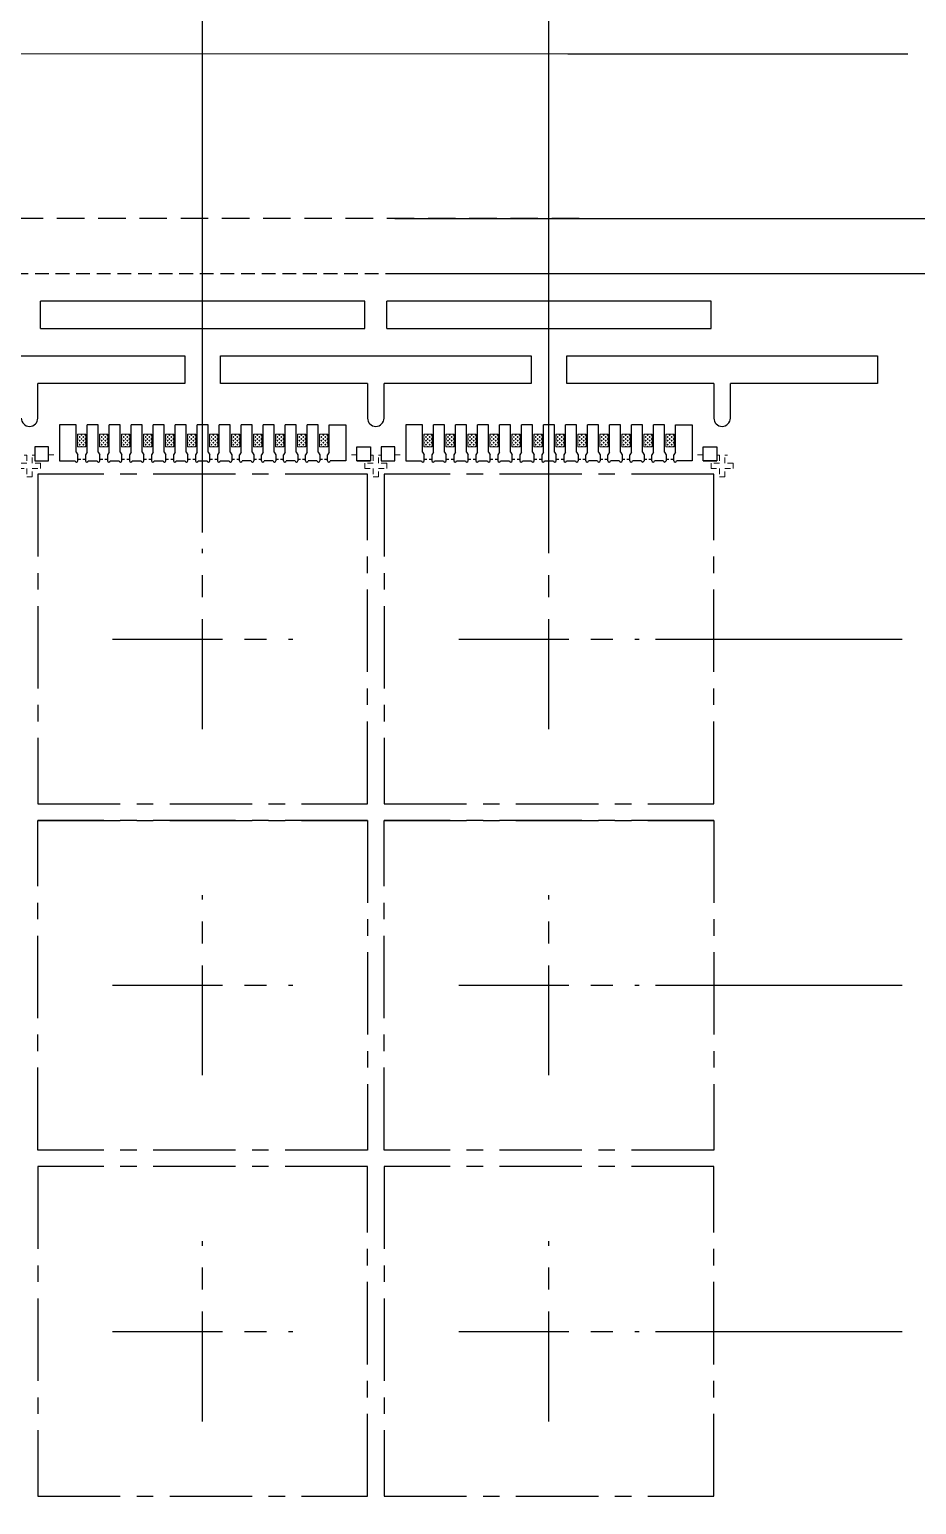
# Model space of a CAD drawing. Header units: inches. Extents: x 5 to 403, y 5 to 265.
# Drawn here: x 143.19 to 159.32, y 195.55 to 222.39 of the extents above; entities that cross this region are included whole.
import ezdxf

# ---------------------------------------------------------------- set-up
doc = ezdxf.new("R2010")
doc.units = ezdxf.units.IN
doc.header["$MEASUREMENT"] = 0
for name, pattern in [('CENTER', [2, 1.25, -0.25, 0.25, -0.25]), ('DASHED', [0.75, 0.5, -0.25]), ('HIDDEN', [0.375, 0.25, -0.125])]:
    doc.linetypes.add(name, pattern=pattern)
for name, color, linetype in [('1D（虚线、T-shape等)', 4, 'Continuous'), ('1（实线、SECTION图示等）', 7, 'Continuous'), ('CEN(中心线)', 1, 'CENTER'), ('DIM(尺寸标注）', 4, 'Continuous'), ('EFFECTIVE AREA（塑封区域）', 4, 'HIDDEN'), ('LFBOT（框架底面线、虚线）', 4, 'HIDDEN'), ('LFTOP（框架正面线、实线）', 7, 'Continuous'), ('PKG LINE（虚线）', 2, 'HIDDEN'), ('PLATING（电镀）', 3, 'Continuous'), ('Tape(胶带、实线）', 4, 'Continuous')]:
    doc.layers.add(name, color=color, linetype=linetype)

msp = doc.modelspace()

# ---------------------------------------------------------------- hatches: boundary and pattern name
at = {"layer": 'PLATING（电镀）', "linetype": 'ByBlock', "lineweight": 5}
h = msp.add_hatch(dxfattribs=at)
h.set_pattern_fill('CROSS', color=3, scale=0.05)
h.set_pattern_definition([(315, (-80.73546, 438.253304), (-0.035355339, -0.035355339), [0.025, -0.025]), (225, (-80.717783, 438.253304), (-0.035355339, 0.035355339), [0.025, -0.025])])
h.paths.add_polyline_path([(144.06232, 214.79804), (144.06232, 215.02304), (144.21232, 215.02304), (144.21232, 214.79804)])
h = msp.add_hatch(dxfattribs=at)
h.set_pattern_fill('CROSS', color=3, scale=0.05)
h.set_pattern_definition([(315, (-80.33546, 438.253304), (-0.035355339, -0.035355339), [0.025, -0.025]), (225, (-80.317783, 438.253304), (-0.035355339, 0.035355339), [0.025, -0.025])])
h.paths.add_polyline_path([(144.46232, 214.79804), (144.46232, 215.02304), (144.61232, 215.02304), (144.61232, 214.79804)])
h = msp.add_hatch(dxfattribs=at)
h.set_pattern_fill('CROSS', color=3, scale=0.05)
h.set_pattern_definition([(315, (-79.93546, 438.253304), (-0.035355339, -0.035355339), [0.025, -0.025]), (225, (-79.917783, 438.253304), (-0.035355339, 0.035355339), [0.025, -0.025])])
h.paths.add_polyline_path([(144.86232, 214.79804), (144.86232, 215.02304), (145.01232, 215.02304), (145.01232, 214.79804)])
h = msp.add_hatch(dxfattribs=at)
h.set_pattern_fill('CROSS', color=3, scale=0.05)
h.set_pattern_definition([(315, (-79.53546, 438.253304), (-0.035355339, -0.035355339), [0.025, -0.025]), (225, (-79.517783, 438.253304), (-0.035355339, 0.035355339), [0.025, -0.025])])
h.paths.add_polyline_path([(145.26232, 214.79804), (145.26232, 215.02304), (145.41232, 215.02304), (145.41232, 214.79804)])
h = msp.add_hatch(dxfattribs=at)
h.set_pattern_fill('CROSS', color=3, scale=0.05)
h.set_pattern_definition([(315, (-79.13546, 438.253304), (-0.035355339, -0.035355339), [0.025, -0.025]), (225, (-79.117783, 438.253304), (-0.035355339, 0.035355339), [0.025, -0.025])])
h.paths.add_polyline_path([(145.66232, 214.79804), (145.66232, 215.02304), (145.81232, 215.02304), (145.81232, 214.79804)])
h = msp.add_hatch(dxfattribs=at)
h.set_pattern_fill('CROSS', color=3, scale=0.05)
h.set_pattern_definition([(315, (-78.73546, 438.253304), (-0.035355339, -0.035355339), [0.025, -0.025]), (225, (-78.717783, 438.253304), (-0.035355339, 0.035355339), [0.025, -0.025])])
h.paths.add_polyline_path([(146.06232, 214.79804), (146.06232, 215.02304), (146.21232, 215.02304), (146.21232, 214.79804)])
h = msp.add_hatch(dxfattribs=at)
h.set_pattern_fill('CROSS', color=3, scale=0.05)
h.set_pattern_definition([(315, (-78.33546, 438.253304), (-0.035355339, -0.035355339), [0.025, -0.025]), (225, (-78.317783, 438.253304), (-0.035355339, 0.035355339), [0.025, -0.025])])
h.paths.add_polyline_path([(146.46232, 214.79804), (146.46232, 215.02304), (146.61232, 215.02304), (146.61232, 214.79804)])
h = msp.add_hatch(dxfattribs=at)
h.set_pattern_fill('CROSS', color=3, scale=0.05)
h.set_pattern_definition([(315, (-77.93546, 438.253304), (-0.035355339, -0.035355339), [0.025, -0.025]), (225, (-77.917783, 438.253304), (-0.035355339, 0.035355339), [0.025, -0.025])])
h.paths.add_polyline_path([(146.86232, 214.79804), (146.86232, 215.02304), (147.01232, 215.02304), (147.01232, 214.79804)])
h = msp.add_hatch(dxfattribs=at)
h.set_pattern_fill('CROSS', color=3, scale=0.05)
h.set_pattern_definition([(315, (-77.53546, 438.253304), (-0.035355339, -0.035355339), [0.025, -0.025]), (225, (-77.517783, 438.253304), (-0.035355339, 0.035355339), [0.025, -0.025])])
h.paths.add_polyline_path([(147.26232, 214.79804), (147.26232, 215.02304), (147.41232, 215.02304), (147.41232, 214.79804)])
h = msp.add_hatch(dxfattribs=at)
h.set_pattern_fill('CROSS', color=3, scale=0.05)
h.set_pattern_definition([(315, (-77.13546, 438.253304), (-0.035355339, -0.035355339), [0.025, -0.025]), (225, (-77.117783, 438.253304), (-0.035355339, 0.035355339), [0.025, -0.025])])
h.paths.add_polyline_path([(147.66232, 214.79804), (147.66232, 215.02304), (147.81232, 215.02304), (147.81232, 214.79804)])
h = msp.add_hatch(dxfattribs=at)
h.set_pattern_fill('CROSS', color=3, scale=0.05)
h.set_pattern_definition([(315, (-76.73546, 438.253304), (-0.035355339, -0.035355339), [0.025, -0.025]), (225, (-76.717783, 438.253304), (-0.035355339, 0.035355339), [0.025, -0.025])])
h.paths.add_polyline_path([(148.06232, 214.79804), (148.06232, 215.02304), (148.21232, 215.02304), (148.21232, 214.79804)])
h = msp.add_hatch(dxfattribs=at)
h.set_pattern_fill('CROSS', color=3, scale=0.05)
h.set_pattern_definition([(315, (-76.33546, 438.253304), (-0.035355339, -0.035355339), [0.025, -0.025]), (225, (-76.317783, 438.253304), (-0.035355339, 0.035355339), [0.025, -0.025])])
h.paths.add_polyline_path([(148.46232, 214.79804), (148.46232, 215.02304), (148.61232, 215.02304), (148.61232, 214.79804)])
h = msp.add_hatch(dxfattribs=at)
h.set_pattern_fill('CROSS', color=3, scale=0.05)
h.set_pattern_definition([(315, (-74.43546, 438.253304), (-0.035355339, -0.035355339), [0.025, -0.025]), (225, (-74.417783, 438.253304), (-0.035355339, 0.035355339), [0.025, -0.025])])
h.paths.add_polyline_path([(150.36232, 214.79804), (150.36232, 215.02304), (150.51232, 215.02304), (150.51232, 214.79804)])
h = msp.add_hatch(dxfattribs=at)
h.set_pattern_fill('CROSS', color=3, scale=0.05)
h.set_pattern_definition([(315, (-74.03546, 438.253304), (-0.035355339, -0.035355339), [0.025, -0.025]), (225, (-74.017783, 438.253304), (-0.035355339, 0.035355339), [0.025, -0.025])])
h.paths.add_polyline_path([(150.76232, 214.79804), (150.76232, 215.02304), (150.91232, 215.02304), (150.91232, 214.79804)])
h = msp.add_hatch(dxfattribs=at)
h.set_pattern_fill('CROSS', color=3, scale=0.05)
h.set_pattern_definition([(315, (-73.63546, 438.253304), (-0.035355339, -0.035355339), [0.025, -0.025]), (225, (-73.617783, 438.253304), (-0.035355339, 0.035355339), [0.025, -0.025])])
h.paths.add_polyline_path([(151.16232, 214.79804), (151.16232, 215.02304), (151.31232, 215.02304), (151.31232, 214.79804)])
h = msp.add_hatch(dxfattribs=at)
h.set_pattern_fill('CROSS', color=3, scale=0.05)
h.set_pattern_definition([(315, (-73.23546, 438.253304), (-0.035355339, -0.035355339), [0.025, -0.025]), (225, (-73.217783, 438.253304), (-0.035355339, 0.035355339), [0.025, -0.025])])
h.paths.add_polyline_path([(151.56232, 214.79804), (151.56232, 215.02304), (151.71232, 215.02304), (151.71232, 214.79804)])
h = msp.add_hatch(dxfattribs=at)
h.set_pattern_fill('CROSS', color=3, scale=0.05)
h.set_pattern_definition([(315, (-72.83546, 438.253304), (-0.035355339, -0.035355339), [0.025, -0.025]), (225, (-72.817783, 438.253304), (-0.035355339, 0.035355339), [0.025, -0.025])])
h.paths.add_polyline_path([(151.96232, 214.79804), (151.96232, 215.02304), (152.11232, 215.02304), (152.11232, 214.79804)])
h = msp.add_hatch(dxfattribs=at)
h.set_pattern_fill('CROSS', color=3, scale=0.05)
h.set_pattern_definition([(315, (-72.43546, 438.253304), (-0.035355339, -0.035355339), [0.025, -0.025]), (225, (-72.417783, 438.253304), (-0.035355339, 0.035355339), [0.025, -0.025])])
h.paths.add_polyline_path([(152.36232, 214.79804), (152.36232, 215.02304), (152.51232, 215.02304), (152.51232, 214.79804)])
h = msp.add_hatch(dxfattribs=at)
h.set_pattern_fill('CROSS', color=3, scale=0.05)
h.set_pattern_definition([(315, (-72.03546, 438.253304), (-0.035355339, -0.035355339), [0.025, -0.025]), (225, (-72.017783, 438.253304), (-0.035355339, 0.035355339), [0.025, -0.025])])
h.paths.add_polyline_path([(152.76232, 214.79804), (152.76232, 215.02304), (152.91232, 215.02304), (152.91232, 214.79804)])
h = msp.add_hatch(dxfattribs=at)
h.set_pattern_fill('CROSS', color=3, scale=0.05)
h.set_pattern_definition([(315, (-71.63546, 438.253304), (-0.035355339, -0.035355339), [0.025, -0.025]), (225, (-71.617783, 438.253304), (-0.035355339, 0.035355339), [0.025, -0.025])])
h.paths.add_polyline_path([(153.16232, 214.79804), (153.16232, 215.02304), (153.31232, 215.02304), (153.31232, 214.79804)])
h = msp.add_hatch(dxfattribs=at)
h.set_pattern_fill('CROSS', color=3, scale=0.05)
h.set_pattern_definition([(315, (-71.23546, 438.253304), (-0.035355339, -0.035355339), [0.025, -0.025]), (225, (-71.217783, 438.253304), (-0.035355339, 0.035355339), [0.025, -0.025])])
h.paths.add_polyline_path([(153.56232, 214.79804), (153.56232, 215.02304), (153.71232, 215.02304), (153.71232, 214.79804)])
h = msp.add_hatch(dxfattribs=at)
h.set_pattern_fill('CROSS', color=3, scale=0.05)
h.set_pattern_definition([(315, (-70.83546, 438.253304), (-0.035355339, -0.035355339), [0.025, -0.025]), (225, (-70.817783, 438.253304), (-0.035355339, 0.035355339), [0.025, -0.025])])
h.paths.add_polyline_path([(153.96232, 214.79804), (153.96232, 215.02304), (154.11232, 215.02304), (154.11232, 214.79804)])
h = msp.add_hatch(dxfattribs=at)
h.set_pattern_fill('CROSS', color=3, scale=0.05)
h.set_pattern_definition([(315, (-70.43546, 438.253304), (-0.035355339, -0.035355339), [0.025, -0.025]), (225, (-70.417783, 438.253304), (-0.035355339, 0.035355339), [0.025, -0.025])])
h.paths.add_polyline_path([(154.36232, 214.79804), (154.36232, 215.02304), (154.51232, 215.02304), (154.51232, 214.79804)])
h = msp.add_hatch(dxfattribs=at)
h.set_pattern_fill('CROSS', color=3, scale=0.05)
h.set_pattern_definition([(315, (-70.03546, 438.253304), (-0.035355339, -0.035355339), [0.025, -0.025]), (225, (-70.017783, 438.253304), (-0.035355339, 0.035355339), [0.025, -0.025])])
h.paths.add_polyline_path([(154.76232, 214.79804), (154.76232, 215.02304), (154.91232, 215.02304), (154.91232, 214.79804)])

# ---------------------------------------------------------------- linework, layer by layer
at = {"layer": '1D（虚线、T-shape等)', "linetype": 'HIDDEN', "lineweight": 0, "ltscale": 0.25}
for p, q in [((143.53232, 214.64804, 0.1444), (143.73232, 214.64804, 0.1444)), ((149.14232, 214.64804, 0.1444), (148.94232, 214.64804, 0.1444)), ((149.83232, 214.64804, 0.1444), (150.03232, 214.64804, 0.1444)), ((155.44232, 214.64804, 0.1444), (155.24232, 214.64804, 0.1444))]:
    msp.add_line(p, q, dxfattribs=at)
at = {"layer": '1D（虚线、T-shape等)', "linetype": 'HIDDEN', "lineweight": 0, "ltscale": 0.25, "elevation": 0.1444}
for points in [[(143.09232, 214.64304), (143.13732, 214.64304), (143.13732, 214.49804), (142.98732, 214.49804), (142.98732, 214.39804), (143.13732, 214.39804), (143.13732, 214.24804), (143.23732, 214.24804), (143.23732, 214.39804), (143.38732, 214.39804), (143.38732, 214.49804), (143.23732, 214.49804), (143.23732, 214.64304), (143.28232, 214.64304)], [(149.39232, 214.64304), (149.43732, 214.64304), (149.43732, 214.49804), (149.28732, 214.49804), (149.28732, 214.39804), (149.43732, 214.39804), (149.43732, 214.24804), (149.53732, 214.24804), (149.53732, 214.39804), (149.68732, 214.39804), (149.68732, 214.49804), (149.53732, 214.49804), (149.53732, 214.64304), (149.58232, 214.64304)], [(155.69232, 214.64304), (155.73732, 214.64304), (155.73732, 214.49804), (155.58732, 214.49804), (155.58732, 214.39804), (155.73732, 214.39804), (155.73732, 214.24804), (155.83732, 214.24804), (155.83732, 214.39804), (155.98732, 214.39804), (155.98732, 214.49804), (155.83732, 214.49804), (155.83732, 214.64304), (155.88232, 214.64304)]]:
    msp.add_lwpolyline(points, dxfattribs=at)
at = {"layer": '1（实线、SECTION图示等）'}
for p, q in [((149.28732, 217.44804, 0.1444), (143.38732, 217.44804, 0.1444)), ((143.38732, 216.94804, 0.1444), (143.38732, 217.44804, 0.1444)), ((149.28732, 216.94804, 0.1444), (149.28732, 217.44804, 0.1444)), ((155.58732, 217.44804, 0.1444), (149.68732, 217.44804, 0.1444)), ((149.68732, 216.94804, 0.1444), (149.68732, 217.44804, 0.1444)), ((155.58732, 216.94804, 0.1444), (155.58732, 217.44804, 0.1444)), ((143.38732, 216.94804, 0.1444), (149.28732, 216.94804, 0.1444)), ((149.68732, 216.94804, 0.1444), (155.58732, 216.94804, 0.1444))]:
    msp.add_line(p, q, dxfattribs=at)
at = {"layer": '1（实线、SECTION图示等）', "ltscale": 10}
for p, q in [((140.36232, 216.44804, 0.1444), (146.01232, 216.44804, 0.1444)), ((146.01232, 216.44804, 0.1444), (146.01232, 215.94804, 0.1444)), ((146.66232, 215.94804, 0.1444), (146.66232, 216.44804, 0.1444)), ((146.66232, 216.44804, 0.1444), (152.31232, 216.44804, 0.1444)), ((152.31232, 216.44804, 0.1444), (152.31232, 215.94804, 0.1444)), ((152.96232, 215.94804, 0.1444), (152.96232, 216.44804, 0.1444)), ((152.96232, 216.44804, 0.1444), (158.61232, 216.44804, 0.1444)), ((158.61232, 216.44804, 0.1444), (158.61232, 215.94804, 0.1444)), ((146.01232, 215.94804, 0.1444), (143.33732, 215.94804, 0.1444)), ((143.33732, 215.31804, 0.1444), (143.33732, 215.94804, 0.1444)), ((149.33732, 215.94804, 0.1444), (146.66232, 215.94804, 0.1444)), ((149.33732, 215.94804, 0.1444), (149.33732, 215.31804, 0.1444)), ((152.31232, 215.94804, 0.1444), (149.63732, 215.94804, 0.1444)), ((149.63732, 215.31804, 0.1444), (149.63732, 215.94804, 0.1444)), ((155.63732, 215.94804, 0.1444), (152.96232, 215.94804, 0.1444)), ((155.63732, 215.94804, 0.1444), (155.63732, 215.31804, 0.1444)), ((158.61232, 215.94804, 0.1444), (155.93732, 215.94804, 0.1444)), ((155.93732, 215.31804, 0.1444), (155.93732, 215.94804, 0.1444))]:
    msp.add_line(p, q, dxfattribs=at)
at = {"layer": '1（实线、SECTION图示等）', "color": 0, "lineweight": 0, "elevation": 0.1444}
msp.add_lwpolyline([(156.68733, 143.94804), (74.53732, 143.94804), (73.53732, 144.94804), (73.53732, 155.44804), (74.13732, 155.44804, 0.41421356), (74.53732, 155.84804), (74.53732, 175.04804, 0.41421356), (74.13732, 175.44804), (73.53732, 175.44804), (73.53732, 190.44804), (74.13732, 190.44804, 0.41421356), (74.53732, 190.84804), (74.53732, 210.04804, 0.41421356), (74.13732, 210.44804), (73.53732, 210.44804), (73.53732, 220.94804), (74.53732, 221.94804), (156.68733, 221.94804)], format="xyb", dxfattribs=at)
at = {"layer": '1（实线、SECTION图示等）', "ltscale": 10}
for centre in [(143.18732, 215.31804, 0.1444), (149.48732, 215.31804, 0.1444), (155.78732, 215.31804, 0.1444)]:
    msp.add_arc(centre, 0.15, 180, 0, dxfattribs=at)
at = {"layer": 'CEN(中心线)', "linetype": 'CENTER', "ltscale": 1.6}
for p, q in [((146.33732, 209.65807, 0.1444), (146.33732, 212.938, 0.1444)), ((152.63732, 209.65807, 0.1444), (152.63732, 212.938, 0.1444)), ((144.69736, 211.29804, 0.1444), (147.97729, 211.29804, 0.1444)), ((150.99736, 211.29804, 0.1444), (154.27729, 211.29804, 0.1444)), ((146.33732, 203.35807, 0.1444), (146.33732, 206.638, 0.1444)), ((152.63732, 203.35807, 0.1444), (152.63732, 206.638, 0.1444)), ((144.69736, 204.99804, 0.1444), (147.97729, 204.99804, 0.1444)), ((150.99736, 204.99804, 0.1444), (154.27729, 204.99804, 0.1444)), ((146.33732, 197.05807, 0.1444), (146.33732, 200.338, 0.1444)), ((152.63732, 197.05807, 0.1444), (152.63732, 200.338, 0.1444)), ((144.69736, 198.69804, 0.1444), (147.97729, 198.69804, 0.1444)), ((150.99736, 198.69804, 0.1444), (154.27729, 198.69804, 0.1444))]:
    msp.add_line(p, q, dxfattribs=at)
at = {"layer": 'DIM(尺寸标注）'}
for p, q in [((146.33732, 213.238, 0.1444), (146.33732, 227.86545, 0.1444)), ((152.63732, 212.938, 0.1444), (152.63732, 227.86545, 0.1444)), ((152.98232, 221.94804, 0.1444), (159.16425, 221.94804, 0.1444)), ((149.83232, 218.94804, 0.1444), (173.16897, 218.94804, 0.1444)), ((149.83232, 217.94804, 0.1444), (168.66364, 217.94804, 0.1444)), ((154.57729, 211.29804, 0.1444), (159.06184, 211.29804, 0.1444)), ((154.57729, 204.99804, 0.1444), (159.06184, 204.99804, 0.1444)), ((154.57729, 198.69804, 0.1444), (159.06184, 198.69804, 0.1444))]:
    msp.add_line(p, q, dxfattribs=at)
at = {"layer": 'EFFECTIVE AREA（塑封区域）', "color": 1}
msp.add_line((78.03732, 217.94804, 0.1444), (150.03732, 217.94804, 0.1444), dxfattribs=at)
at = {"layer": 'LFBOT（框架底面线、虚线）', "linetype": 'HIDDEN', "ltscale": 0.2, "elevation": 0.1444}
for points in [[(144.06732, 214.56804), (144.11832, 214.56804)], [(144.15632, 214.56804), (144.20732, 214.56804)], [(144.46732, 214.56804), (144.51832, 214.56804)], [(144.55632, 214.56804), (144.60732, 214.56804)], [(144.86732, 214.56804), (144.91832, 214.56804)], [(144.95632, 214.56804), (145.00732, 214.56804)], [(145.26732, 214.56804), (145.31832, 214.56804)], [(145.35632, 214.56804), (145.40732, 214.56804)], [(145.66732, 214.56804), (145.71832, 214.56804)], [(145.75632, 214.56804), (145.80732, 214.56804)], [(146.06732, 214.56804), (146.11832, 214.56804)], [(146.15632, 214.56804), (146.20732, 214.56804)], [(146.46732, 214.56804), (146.51832, 214.56804)], [(146.55632, 214.56804), (146.60732, 214.56804)], [(146.86732, 214.56804), (146.91832, 214.56804)], [(146.95632, 214.56804), (147.00732, 214.56804)], [(147.26732, 214.56804), (147.31832, 214.56804)], [(147.35632, 214.56804), (147.40732, 214.56804)], [(147.66732, 214.56804), (147.71832, 214.56804)], [(147.75632, 214.56804), (147.80732, 214.56804)], [(148.06732, 214.56804), (148.11832, 214.56804)], [(148.15632, 214.56804), (148.20732, 214.56804)], [(148.46732, 214.56804), (148.51832, 214.56804)], [(148.55632, 214.56804), (148.60732, 214.56804)], [(150.36732, 214.56804), (150.41832, 214.56804)], [(150.45632, 214.56804), (150.50732, 214.56804)], [(150.76732, 214.56804), (150.81832, 214.56804)], [(150.85632, 214.56804), (150.90732, 214.56804)], [(151.16732, 214.56804), (151.21832, 214.56804)], [(151.25632, 214.56804), (151.30732, 214.56804)], [(151.56732, 214.56804), (151.61832, 214.56804)], [(151.65632, 214.56804), (151.70732, 214.56804)], [(151.96732, 214.56804), (152.01832, 214.56804)], [(152.05632, 214.56804), (152.10732, 214.56804)], [(152.36732, 214.56804), (152.41832, 214.56804)], [(152.45632, 214.56804), (152.50732, 214.56804)], [(152.76732, 214.56804), (152.81832, 214.56804)], [(152.85632, 214.56804), (152.90732, 214.56804)], [(153.16732, 214.56804), (153.21832, 214.56804)], [(153.25632, 214.56804), (153.30732, 214.56804)], [(153.56732, 214.56804), (153.61832, 214.56804)], [(153.65632, 214.56804), (153.70732, 214.56804)], [(153.96732, 214.56804), (154.01832, 214.56804)], [(154.05632, 214.56804), (154.10732, 214.56804)], [(154.36732, 214.56804), (154.41832, 214.56804)], [(154.45632, 214.56804), (154.50732, 214.56804)], [(154.76732, 214.56804), (154.81832, 214.56804)], [(154.85632, 214.56804), (154.90732, 214.56804)]]:
    msp.add_lwpolyline(points, dxfattribs=at)
at = {"layer": 'LFTOP（框架正面线、实线）', "color": 7}
for p, q in [((143.73732, 215.19804, 0.1444), (143.73232, 215.19804, 0.1444)), ((143.73232, 215.19804, 0.1444), (143.73232, 214.89804, 0.1444)), ((144.03732, 215.19804, 0.1444), (143.73732, 215.19804, 0.1444)), ((144.03732, 214.69804, 0.1444), (144.03732, 215.19804, 0.1444)), ((144.23732, 214.69804, 0.1444), (144.23732, 215.19804, 0.1444)), ((144.43732, 214.69804, 0.1444), (144.43732, 215.19804, 0.1444)), ((144.63732, 214.69804, 0.1444), (144.63732, 215.19804, 0.1444)), ((144.83732, 214.69804, 0.1444), (144.83732, 215.19804, 0.1444)), ((145.03732, 214.69804, 0.1444), (145.03732, 215.19804, 0.1444)), ((145.23732, 214.69804, 0.1444), (145.23732, 215.19804, 0.1444)), ((145.43732, 214.69804, 0.1444), (145.43732, 215.19804, 0.1444)), ((145.63732, 214.69804, 0.1444), (145.63732, 215.19804, 0.1444)), ((145.83732, 214.69804, 0.1444), (145.83732, 215.19804, 0.1444)), ((146.03732, 214.69804, 0.1444), (146.03732, 215.19804, 0.1444)), ((146.23732, 214.69804, 0.1444), (146.23732, 215.19804, 0.1444)), ((146.43732, 214.69804, 0.1444), (146.43732, 215.19804, 0.1444)), ((146.63732, 214.69804, 0.1444), (146.63732, 215.19804, 0.1444)), ((146.83732, 214.69804, 0.1444), (146.83732, 215.19804, 0.1444)), ((147.03732, 214.69804, 0.1444), (147.03732, 215.19804, 0.1444)), ((147.23732, 214.69804, 0.1444), (147.23732, 215.19804, 0.1444)), ((147.43732, 214.69804, 0.1444), (147.43732, 215.19804, 0.1444)), ((147.63732, 214.69804, 0.1444), (147.63732, 215.19804, 0.1444)), ((147.83732, 214.69804, 0.1444), (147.83732, 215.19804, 0.1444)), ((148.03732, 214.69804, 0.1444), (148.03732, 215.19804, 0.1444)), ((148.23732, 214.69804, 0.1444), (148.23732, 215.19804, 0.1444)), ((148.43732, 214.69804, 0.1444), (148.43732, 215.19804, 0.1444)), ((148.63732, 214.69804, 0.1444), (148.63732, 215.19804, 0.1444)), ((150.03732, 215.19804, 0.1444), (150.03232, 215.19804, 0.1444)), ((150.03232, 215.19804, 0.1444), (150.03232, 214.89804, 0.1444)), ((150.33732, 215.19804, 0.1444), (150.03732, 215.19804, 0.1444)), ((150.33732, 214.69804, 0.1444), (150.33732, 215.19804, 0.1444)), ((150.53732, 214.69804, 0.1444), (150.53732, 215.19804, 0.1444)), ((150.73732, 214.69804, 0.1444), (150.73732, 215.19804, 0.1444)), ((150.93732, 214.69804, 0.1444), (150.93732, 215.19804, 0.1444)), ((151.13732, 214.69804, 0.1444), (151.13732, 215.19804, 0.1444)), ((151.33732, 214.69804, 0.1444), (151.33732, 215.19804, 0.1444)), ((151.53732, 214.69804, 0.1444), (151.53732, 215.19804, 0.1444)), ((151.73732, 214.69804, 0.1444), (151.73732, 215.19804, 0.1444)), ((151.93732, 214.69804, 0.1444), (151.93732, 215.19804, 0.1444)), ((152.13732, 214.69804, 0.1444), (152.13732, 215.19804, 0.1444)), ((152.33732, 214.69804, 0.1444), (152.33732, 215.19804, 0.1444)), ((152.53732, 214.69804, 0.1444), (152.53732, 215.19804, 0.1444)), ((152.73732, 214.69804, 0.1444), (152.73732, 215.19804, 0.1444)), ((152.93732, 214.69804, 0.1444), (152.93732, 215.19804, 0.1444)), ((153.13732, 214.69804, 0.1444), (153.13732, 215.19804, 0.1444)), ((153.33732, 214.69804, 0.1444), (153.33732, 215.19804, 0.1444)), ((153.53732, 214.69804, 0.1444), (153.53732, 215.19804, 0.1444)), ((153.73732, 214.69804, 0.1444), (153.73732, 215.19804, 0.1444)), ((153.93732, 214.69804, 0.1444), (153.93732, 215.19804, 0.1444)), ((154.13732, 214.69804, 0.1444), (154.13732, 215.19804, 0.1444)), ((154.33732, 214.69804, 0.1444), (154.33732, 215.19804, 0.1444)), ((154.53732, 214.69804, 0.1444), (154.53732, 215.19804, 0.1444)), ((154.73732, 214.69804, 0.1444), (154.73732, 215.19804, 0.1444)), ((154.93732, 214.69804, 0.1444), (154.93732, 215.19804, 0.1444)), ((143.73232, 214.89804, 0.1444), (143.73232, 214.54304, 0.1444)), ((150.03232, 214.89804, 0.1444), (150.03232, 214.54304, 0.1444)), ((143.73232, 214.54304, 0.1444), (144.01732, 214.54304, 0.1444)), ((144.03732, 214.69804, 0.1444), (144.06732, 214.64804, 0.1444)), ((144.06732, 214.54304, 0.1444), (144.06732, 214.64804, 0.1444)), ((144.23732, 214.69804, 0.1444), (144.20732, 214.64804, 0.1444)), ((144.20732, 214.64804, 0.1444), (144.20732, 214.54304, 0.1444)), ((144.25732, 214.54304, 0.1444), (144.41732, 214.54304, 0.1444)), ((144.43732, 214.69804, 0.1444), (144.46732, 214.64804, 0.1444)), ((144.46732, 214.54304, 0.1444), (144.46732, 214.64804, 0.1444)), ((144.63732, 214.69804, 0.1444), (144.60732, 214.64804, 0.1444)), ((144.60732, 214.64804, 0.1444), (144.60732, 214.54304, 0.1444)), ((144.65732, 214.54304, 0.1444), (144.81732, 214.54304, 0.1444)), ((144.83732, 214.69804, 0.1444), (144.86732, 214.64804, 0.1444)), ((144.86732, 214.54304, 0.1444), (144.86732, 214.64804, 0.1444)), ((145.03732, 214.69804, 0.1444), (145.00732, 214.64804, 0.1444)), ((145.00732, 214.64804, 0.1444), (145.00732, 214.54304, 0.1444)), ((145.05732, 214.54304, 0.1444), (145.21732, 214.54304, 0.1444)), ((145.23732, 214.69804, 0.1444), (145.26732, 214.64804, 0.1444)), ((145.26732, 214.54304, 0.1444), (145.26732, 214.64804, 0.1444)), ((145.43732, 214.69804, 0.1444), (145.40732, 214.64804, 0.1444)), ((145.40732, 214.64804, 0.1444), (145.40732, 214.54304, 0.1444)), ((145.45732, 214.54304, 0.1444), (145.61732, 214.54304, 0.1444)), ((145.63732, 214.69804, 0.1444), (145.66732, 214.64804, 0.1444)), ((145.66732, 214.54304, 0.1444), (145.66732, 214.64804, 0.1444)), ((145.83732, 214.69804, 0.1444), (145.80732, 214.64804, 0.1444)), ((145.80732, 214.64804, 0.1444), (145.80732, 214.54304, 0.1444)), ((145.85732, 214.54304, 0.1444), (146.01732, 214.54304, 0.1444)), ((146.03732, 214.69804, 0.1444), (146.06732, 214.64804, 0.1444)), ((146.06732, 214.54304, 0.1444), (146.06732, 214.64804, 0.1444)), ((146.23732, 214.69804, 0.1444), (146.20732, 214.64804, 0.1444)), ((146.20732, 214.64804, 0.1444), (146.20732, 214.54304, 0.1444)), ((146.25732, 214.54304, 0.1444), (146.41732, 214.54304, 0.1444)), ((146.43732, 214.69804, 0.1444), (146.46732, 214.64804, 0.1444)), ((146.46732, 214.54304, 0.1444), (146.46732, 214.64804, 0.1444)), ((146.63732, 214.69804, 0.1444), (146.60732, 214.64804, 0.1444)), ((146.60732, 214.64804, 0.1444), (146.60732, 214.54304, 0.1444)), ((146.65732, 214.54304, 0.1444), (146.81732, 214.54304, 0.1444)), ((146.83732, 214.69804, 0.1444), (146.86732, 214.64804, 0.1444)), ((146.86732, 214.64804, 0.1444), (146.86732, 214.54304, 0.1444)), ((147.03732, 214.69804, 0.1444), (147.00732, 214.64804, 0.1444)), ((147.00732, 214.54304, 0.1444), (147.00732, 214.64804, 0.1444)), ((147.21732, 214.54304, 0.1444), (147.05732, 214.54304, 0.1444)), ((147.23732, 214.69804, 0.1444), (147.26732, 214.64804, 0.1444)), ((147.26732, 214.64804, 0.1444), (147.26732, 214.54304, 0.1444)), ((147.43732, 214.69804, 0.1444), (147.40732, 214.64804, 0.1444)), ((147.40732, 214.54304, 0.1444), (147.40732, 214.64804, 0.1444)), ((147.61732, 214.54304, 0.1444), (147.45732, 214.54304, 0.1444)), ((147.63732, 214.69804, 0.1444), (147.66732, 214.64804, 0.1444)), ((147.66732, 214.64804, 0.1444), (147.66732, 214.54304, 0.1444)), ((147.83732, 214.69804, 0.1444), (147.80732, 214.64804, 0.1444)), ((147.80732, 214.54304, 0.1444), (147.80732, 214.64804, 0.1444)), ((148.01732, 214.54304, 0.1444), (147.85732, 214.54304, 0.1444)), ((148.03732, 214.69804, 0.1444), (148.06732, 214.64804, 0.1444)), ((148.06732, 214.64804, 0.1444), (148.06732, 214.54304, 0.1444)), ((148.23732, 214.69804, 0.1444), (148.20732, 214.64804, 0.1444)), ((148.20732, 214.54304, 0.1444), (148.20732, 214.64804, 0.1444)), ((148.41732, 214.54304, 0.1444), (148.25732, 214.54304, 0.1444)), ((148.43732, 214.69804, 0.1444), (148.46732, 214.64804, 0.1444)), ((148.46732, 214.64804, 0.1444), (148.46732, 214.54304, 0.1444)), ((148.63732, 214.69804, 0.1444), (148.60732, 214.64804, 0.1444)), ((148.60732, 214.54304, 0.1444), (148.60732, 214.64804, 0.1444)), ((148.94232, 214.54304, 0.1444), (148.65732, 214.54304, 0.1444)), ((149.14232, 214.54304, 0.1444), (149.39232, 214.54304, 0.1444)), ((150.03232, 214.54304, 0.1444), (150.31732, 214.54304, 0.1444)), ((150.33732, 214.69804, 0.1444), (150.36732, 214.64804, 0.1444)), ((150.36732, 214.54304, 0.1444), (150.36732, 214.64804, 0.1444)), ((150.53732, 214.69804, 0.1444), (150.50732, 214.64804, 0.1444)), ((150.50732, 214.64804, 0.1444), (150.50732, 214.54304, 0.1444)), ((150.55732, 214.54304, 0.1444), (150.71732, 214.54304, 0.1444)), ((150.73732, 214.69804, 0.1444), (150.76732, 214.64804, 0.1444)), ((150.76732, 214.54304, 0.1444), (150.76732, 214.64804, 0.1444)), ((150.93732, 214.69804, 0.1444), (150.90732, 214.64804, 0.1444)), ((150.90732, 214.64804, 0.1444), (150.90732, 214.54304, 0.1444)), ((150.95732, 214.54304, 0.1444), (151.11732, 214.54304, 0.1444)), ((151.13732, 214.69804, 0.1444), (151.16732, 214.64804, 0.1444)), ((151.16732, 214.54304, 0.1444), (151.16732, 214.64804, 0.1444)), ((151.33732, 214.69804, 0.1444), (151.30732, 214.64804, 0.1444)), ((151.30732, 214.64804, 0.1444), (151.30732, 214.54304, 0.1444)), ((151.35732, 214.54304, 0.1444), (151.51732, 214.54304, 0.1444)), ((151.53732, 214.69804, 0.1444), (151.56732, 214.64804, 0.1444)), ((151.56732, 214.54304, 0.1444), (151.56732, 214.64804, 0.1444)), ((151.73732, 214.69804, 0.1444), (151.70732, 214.64804, 0.1444)), ((151.70732, 214.64804, 0.1444), (151.70732, 214.54304, 0.1444)), ((151.75732, 214.54304, 0.1444), (151.91732, 214.54304, 0.1444)), ((151.93732, 214.69804, 0.1444), (151.96732, 214.64804, 0.1444)), ((151.96732, 214.54304, 0.1444), (151.96732, 214.64804, 0.1444)), ((152.13732, 214.69804, 0.1444), (152.10732, 214.64804, 0.1444)), ((152.10732, 214.64804, 0.1444), (152.10732, 214.54304, 0.1444)), ((152.15732, 214.54304, 0.1444), (152.31732, 214.54304, 0.1444)), ((152.33732, 214.69804, 0.1444), (152.36732, 214.64804, 0.1444)), ((152.36732, 214.54304, 0.1444), (152.36732, 214.64804, 0.1444)), ((152.53732, 214.69804, 0.1444), (152.50732, 214.64804, 0.1444)), ((152.50732, 214.64804, 0.1444), (152.50732, 214.54304, 0.1444)), ((152.55732, 214.54304, 0.1444), (152.71732, 214.54304, 0.1444)), ((152.73732, 214.69804, 0.1444), (152.76732, 214.64804, 0.1444)), ((152.76732, 214.54304, 0.1444), (152.76732, 214.64804, 0.1444)), ((152.93732, 214.69804, 0.1444), (152.90732, 214.64804, 0.1444)), ((152.90732, 214.64804, 0.1444), (152.90732, 214.54304, 0.1444)), ((152.95732, 214.54304, 0.1444), (153.11732, 214.54304, 0.1444)), ((153.13732, 214.69804, 0.1444), (153.16732, 214.64804, 0.1444)), ((153.16732, 214.64804, 0.1444), (153.16732, 214.54304, 0.1444)), ((153.33732, 214.69804, 0.1444), (153.30732, 214.64804, 0.1444)), ((153.30732, 214.54304, 0.1444), (153.30732, 214.64804, 0.1444)), ((153.51732, 214.54304, 0.1444), (153.35732, 214.54304, 0.1444)), ((153.53732, 214.69804, 0.1444), (153.56732, 214.64804, 0.1444)), ((153.56732, 214.64804, 0.1444), (153.56732, 214.54304, 0.1444)), ((153.73732, 214.69804, 0.1444), (153.70732, 214.64804, 0.1444)), ((153.70732, 214.54304, 0.1444), (153.70732, 214.64804, 0.1444)), ((153.91732, 214.54304, 0.1444), (153.75732, 214.54304, 0.1444)), ((153.93732, 214.69804, 0.1444), (153.96732, 214.64804, 0.1444)), ((153.96732, 214.64804, 0.1444), (153.96732, 214.54304, 0.1444)), ((154.13732, 214.69804, 0.1444), (154.10732, 214.64804, 0.1444)), ((154.10732, 214.54304, 0.1444), (154.10732, 214.64804, 0.1444)), ((154.31732, 214.54304, 0.1444), (154.15732, 214.54304, 0.1444)), ((154.33732, 214.69804, 0.1444), (154.36732, 214.64804, 0.1444)), ((154.36732, 214.64804, 0.1444), (154.36732, 214.54304, 0.1444)), ((154.53732, 214.69804, 0.1444), (154.50732, 214.64804, 0.1444)), ((154.50732, 214.54304, 0.1444), (154.50732, 214.64804, 0.1444)), ((154.71732, 214.54304, 0.1444), (154.55732, 214.54304, 0.1444)), ((154.73732, 214.69804, 0.1444), (154.76732, 214.64804, 0.1444)), ((154.76732, 214.64804, 0.1444), (154.76732, 214.54304, 0.1444)), ((154.93732, 214.69804, 0.1444), (154.90732, 214.64804, 0.1444)), ((154.90732, 214.54304, 0.1444), (154.90732, 214.64804, 0.1444)), ((155.24232, 214.54304, 0.1444), (154.95732, 214.54304, 0.1444)), ((155.44232, 214.54304, 0.1444), (155.69232, 214.54304, 0.1444))]:
    msp.add_line(p, q, dxfattribs=at)
at = {"layer": 'LFTOP（框架正面线、实线）'}
for p, q in [((144.43732, 215.19804, 0.1444), (144.23732, 215.19804, 0.1444)), ((144.83732, 215.19804, 0.1444), (144.63732, 215.19804, 0.1444)), ((145.23732, 215.19804, 0.1444), (145.03732, 215.19804, 0.1444)), ((145.63732, 215.19804, 0.1444), (145.43732, 215.19804, 0.1444)), ((146.03732, 215.19804, 0.1444), (145.83732, 215.19804, 0.1444)), ((146.43732, 215.19804, 0.1444), (146.23732, 215.19804, 0.1444)), ((146.83732, 215.19804, 0.1444), (146.63732, 215.19804, 0.1444)), ((147.23732, 215.19804, 0.1444), (147.03732, 215.19804, 0.1444)), ((147.63732, 215.19804, 0.1444), (147.43732, 215.19804, 0.1444)), ((148.03732, 215.19804, 0.1444), (147.83732, 215.19804, 0.1444)), ((148.43732, 215.19804, 0.1444), (148.23732, 215.19804, 0.1444)), ((150.73732, 215.19804, 0.1444), (150.53732, 215.19804, 0.1444)), ((151.13732, 215.19804, 0.1444), (150.93732, 215.19804, 0.1444)), ((151.53732, 215.19804, 0.1444), (151.33732, 215.19804, 0.1444)), ((151.93732, 215.19804, 0.1444), (151.73732, 215.19804, 0.1444)), ((152.33732, 215.19804, 0.1444), (152.13732, 215.19804, 0.1444)), ((152.73732, 215.19804, 0.1444), (152.53732, 215.19804, 0.1444)), ((153.13732, 215.19804, 0.1444), (152.93732, 215.19804, 0.1444)), ((153.53732, 215.19804, 0.1444), (153.33732, 215.19804, 0.1444)), ((153.93732, 215.19804, 0.1444), (153.73732, 215.19804, 0.1444)), ((154.33732, 215.19804, 0.1444), (154.13732, 215.19804, 0.1444)), ((154.73732, 215.19804, 0.1444), (154.53732, 215.19804, 0.1444))]:
    msp.add_line(p, q, dxfattribs=at)
at = {"layer": 'LFTOP（框架正面线、实线）', "color": 7, "elevation": 0.1444}
for points in [[(148.63732, 215.19804), (148.94232, 215.19804), (148.94232, 214.54304)], [(154.93732, 215.19804), (155.24232, 215.19804), (155.24232, 214.54304)]]:
    msp.add_lwpolyline(points, dxfattribs=at)
for points in [[(143.28232, 214.54304), (143.53232, 214.54304), (143.53232, 214.79304), (143.28232, 214.79304)], [(149.39232, 214.54304), (149.14232, 214.54304), (149.14232, 214.79304), (149.39232, 214.79304)], [(149.58232, 214.54304), (149.83232, 214.54304), (149.83232, 214.79304), (149.58232, 214.79304)], [(155.69232, 214.54304), (155.44232, 214.54304), (155.44232, 214.79304), (155.69232, 214.79304)]]:
    msp.add_lwpolyline(points, close=True, dxfattribs=at)
at = {"layer": 'LFTOP（框架正面线、实线）', "color": 7}
for centre in [(144.04232, 214.54304, 0.1444), (144.23232, 214.54304, 0.1444), (144.44232, 214.54304, 0.1444), (144.63232, 214.54304, 0.1444), (144.84232, 214.54304, 0.1444), (145.03232, 214.54304, 0.1444), (145.24232, 214.54304, 0.1444), (145.43232, 214.54304, 0.1444), (145.64232, 214.54304, 0.1444), (145.83232, 214.54304, 0.1444), (146.04232, 214.54304, 0.1444), (146.23232, 214.54304, 0.1444), (146.44232, 214.54304, 0.1444), (146.63232, 214.54304, 0.1444), (146.84232, 214.54304, 0.1444), (147.03232, 214.54304, 0.1444), (147.24232, 214.54304, 0.1444), (147.43232, 214.54304, 0.1444), (147.64232, 214.54304, 0.1444), (147.83232, 214.54304, 0.1444), (148.04232, 214.54304, 0.1444), (148.23232, 214.54304, 0.1444), (148.44232, 214.54304, 0.1444), (148.63232, 214.54304, 0.1444), (150.34232, 214.54304, 0.1444), (150.53232, 214.54304, 0.1444), (150.74232, 214.54304, 0.1444), (150.93232, 214.54304, 0.1444), (151.14232, 214.54304, 0.1444), (151.33232, 214.54304, 0.1444), (151.54232, 214.54304, 0.1444), (151.73232, 214.54304, 0.1444), (151.94232, 214.54304, 0.1444), (152.13232, 214.54304, 0.1444), (152.34232, 214.54304, 0.1444), (152.53232, 214.54304, 0.1444), (152.74232, 214.54304, 0.1444), (152.93232, 214.54304, 0.1444), (153.14232, 214.54304, 0.1444), (153.33232, 214.54304, 0.1444), (153.54232, 214.54304, 0.1444), (153.73232, 214.54304, 0.1444), (153.94232, 214.54304, 0.1444), (154.13232, 214.54304, 0.1444), (154.34232, 214.54304, 0.1444), (154.53232, 214.54304, 0.1444), (154.74232, 214.54304, 0.1444), (154.93232, 214.54304, 0.1444)]:
    msp.add_arc(centre, 0.025, 180, 0, dxfattribs=at)
at = {"layer": 'PKG LINE（虚线）', "color": 2, "linetype": 'CENTER', "ltscale": 1.2, "elevation": 0.1444}
for points in [[(143.33732, 208.29804), (149.33732, 208.29804), (149.33732, 214.29804), (143.33732, 214.29804)], [(149.63732, 208.29804), (155.63732, 208.29804), (155.63732, 214.29804), (149.63732, 214.29804)], [(143.33732, 195.69804), (149.33732, 195.69804), (149.33732, 201.69804), (143.33732, 201.69804)], [(149.63732, 195.69804), (155.63732, 195.69804), (155.63732, 201.69804), (149.63732, 201.69804)]]:
    msp.add_lwpolyline(points, close=True, dxfattribs=at)
for points in [[(149.33732, 207.99804), (149.33732, 201.99804), (143.33732, 201.99804), (143.33732, 207.99804), (149.33732, 207.99804), (143.33732, 207.99804)], [(155.63732, 207.99804), (155.63732, 201.99804), (149.63732, 201.99804), (149.63732, 207.99804), (155.63732, 207.99804), (149.63732, 207.99804)]]:
    msp.add_lwpolyline(points, dxfattribs=at)
at = {"layer": 'PLATING（电镀）', "color": 3, "linetype": 'ByBlock', "lineweight": 5, "elevation": 0.1444}
for points in [[(144.06232, 214.79804), (144.21232, 214.79804), (144.21232, 215.02304), (144.06232, 215.02304)], [(144.46232, 214.79804), (144.61232, 214.79804), (144.61232, 215.02304), (144.46232, 215.02304)], [(144.86232, 214.79804), (145.01232, 214.79804), (145.01232, 215.02304), (144.86232, 215.02304)], [(145.26232, 214.79804), (145.41232, 214.79804), (145.41232, 215.02304), (145.26232, 215.02304)], [(145.66232, 214.79804), (145.81232, 214.79804), (145.81232, 215.02304), (145.66232, 215.02304)], [(146.06232, 214.79804), (146.21232, 214.79804), (146.21232, 215.02304), (146.06232, 215.02304)], [(146.46232, 214.79804), (146.61232, 214.79804), (146.61232, 215.02304), (146.46232, 215.02304)], [(146.86232, 214.79804), (147.01232, 214.79804), (147.01232, 215.02304), (146.86232, 215.02304)], [(147.26232, 214.79804), (147.41232, 214.79804), (147.41232, 215.02304), (147.26232, 215.02304)], [(147.66232, 214.79804), (147.81232, 214.79804), (147.81232, 215.02304), (147.66232, 215.02304)], [(148.06232, 214.79804), (148.21232, 214.79804), (148.21232, 215.02304), (148.06232, 215.02304)], [(148.46232, 214.79804), (148.61232, 214.79804), (148.61232, 215.02304), (148.46232, 215.02304)], [(150.36232, 214.79804), (150.51232, 214.79804), (150.51232, 215.02304), (150.36232, 215.02304)], [(150.76232, 214.79804), (150.91232, 214.79804), (150.91232, 215.02304), (150.76232, 215.02304)], [(151.16232, 214.79804), (151.31232, 214.79804), (151.31232, 215.02304), (151.16232, 215.02304)], [(151.56232, 214.79804), (151.71232, 214.79804), (151.71232, 215.02304), (151.56232, 215.02304)], [(151.96232, 214.79804), (152.11232, 214.79804), (152.11232, 215.02304), (151.96232, 215.02304)], [(152.36232, 214.79804), (152.51232, 214.79804), (152.51232, 215.02304), (152.36232, 215.02304)], [(152.76232, 214.79804), (152.91232, 214.79804), (152.91232, 215.02304), (152.76232, 215.02304)], [(153.16232, 214.79804), (153.31232, 214.79804), (153.31232, 215.02304), (153.16232, 215.02304)], [(153.56232, 214.79804), (153.71232, 214.79804), (153.71232, 215.02304), (153.56232, 215.02304)], [(153.96232, 214.79804), (154.11232, 214.79804), (154.11232, 215.02304), (153.96232, 215.02304)], [(154.36232, 214.79804), (154.51232, 214.79804), (154.51232, 215.02304), (154.36232, 215.02304)], [(154.76232, 214.79804), (154.91232, 214.79804), (154.91232, 215.02304), (154.76232, 215.02304)]]:
    msp.add_lwpolyline(points, close=True, dxfattribs=at)
at = {"layer": 'Tape(胶带、实线）', "linetype": 'DASHED'}
msp.add_line((153.18732, 218.94804, 0.1444), (73.53732, 218.94804, 0.1444), dxfattribs=at)

doc.saveas('drawing.dxf')
